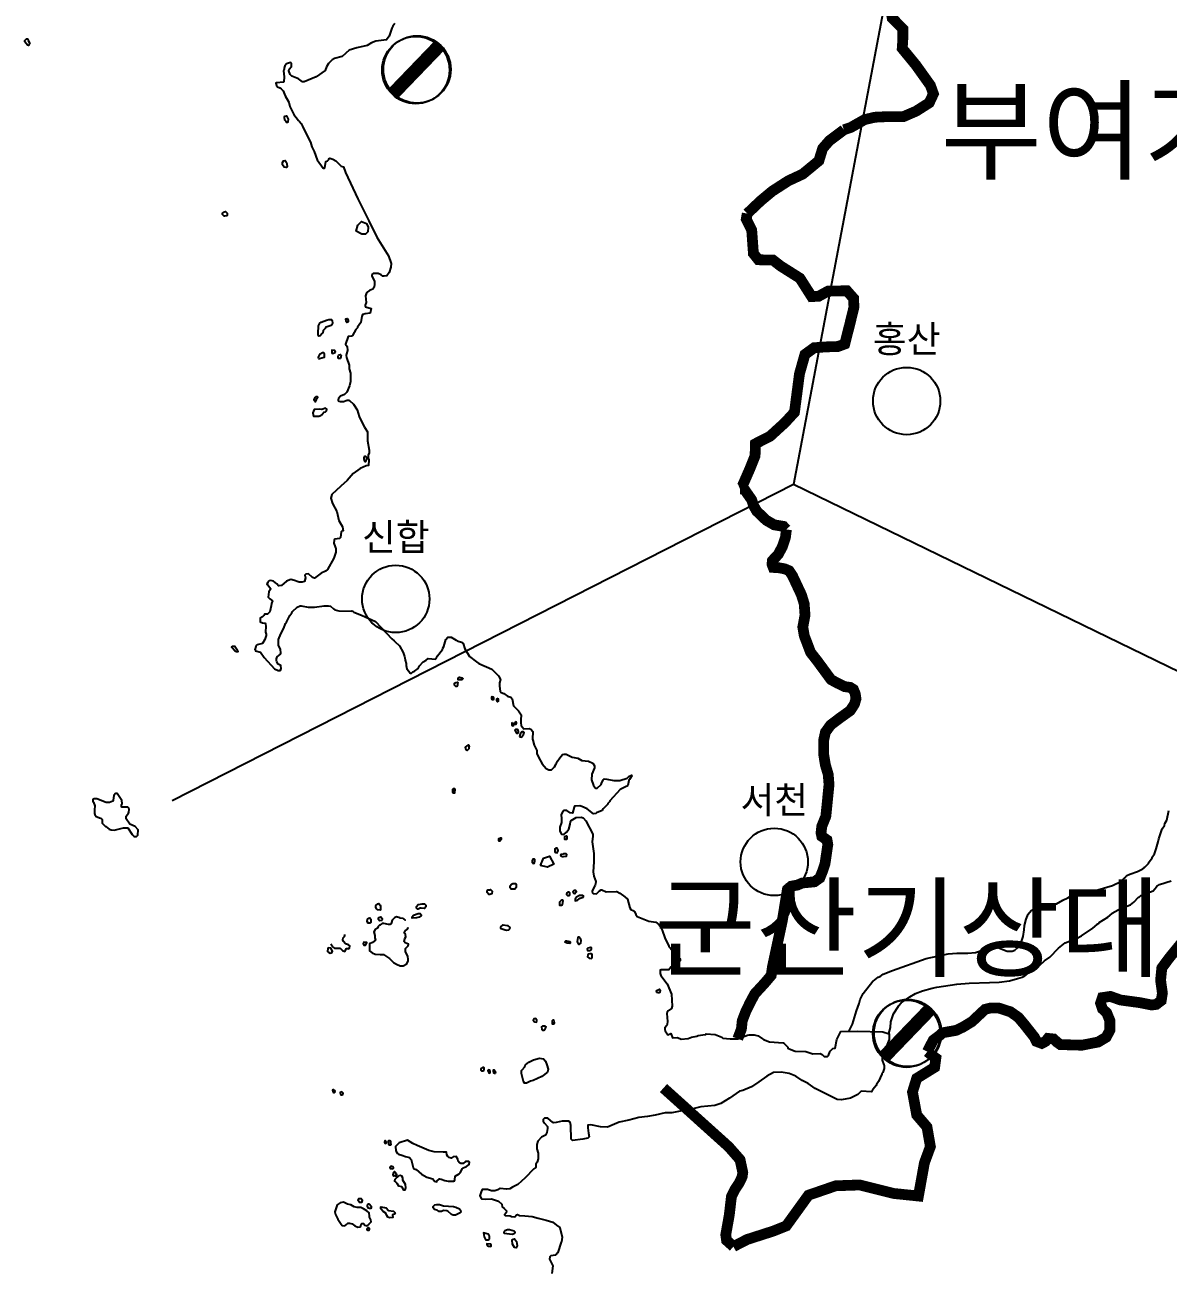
# Model space of a CAD drawing. Header units: millimetres. Extents: x -19392 to 580976, y -49129 to 736091.
# Drawn here: x 145444 to 187898, y 270029 to 316121 of the extents above; entities that cross this region are included whole.
import ezdxf
from ezdxf.enums import TextEntityAlignment as Align

# ---------------------------------------------------------------- set-up
doc = ezdxf.new("R2010")
doc.units = ezdxf.units.MM
for name, color, linetype in [('2121', 7, 'Continuous'), ('2122', 7, 'Continuous'), ('2411', 7, 'Continuous'), ('AWS', 4, 'Continuous'), ('AWS명', 2, 'Continuous'), ('EL', 2, 'Continuous'), ('MAIN-RIVER', 5, 'Continuous'), ('Point', 1, 'Continuous'), ('관측소명', 3, 'Continuous'), ('기상청', 1, 'Continuous'), ('티센', 6, 'Continuous')]:
    doc.layers.add(name, color=color, linetype=linetype)
doc.styles.get("Standard").update_dxf_attribs({"font": ''})
doc.styles.get('Standard').set_extended_font_data('Gulim')

# ---------------------------------------------------------------- blocks, each defined once
blk = doc.blocks.new('관측소(기상청)')
at = {"layer": '기상청', "const_width": 500}
blk.add_lwpolyline([(821, 874), (-914, -926)], dxfattribs=at)
at = {"layer": '기상청'}
blk.add_circle((-46, -26), 1250, dxfattribs=at)

msp = doc.modelspace()

# ---------------------------------------------------------------- linework, layer by layer
at = {"layer": '2121', "color": 7}
msp.add_lwpolyline([(159179, 316173), (159107, 316071), (159067, 315993), (158975, 315706), (158876, 315559), (158483, 315509), (158314, 315453), (158151, 315353), (157770, 315272), (157489, 315181), (157227, 314947), (156939, 314865), (156852, 314821), (156721, 314690), (156644, 314557), (156596, 314428), (156265, 314184), (155815, 314009), (155759, 314009), (155603, 314121), (155359, 314209), (155297, 314277), (155253, 314415), (155265, 314471), (155346, 314577), (155352, 314677), (155315, 314727), (155160, 314677), (155160, 314677), (155103, 314602), (155084, 314558), (155066, 314427), (155053, 314415), (155078, 314184), (155066, 314009), (155053, 313997), (154790, 313968), (154766, 313952), (154784, 313871), (154822, 313821), (154907, 313784), (154966, 313740), (155034, 313668), (155109, 313484), (155241, 313246), (155284, 313084), (155434, 312791), (155609, 312567), (155646, 312535), (155709, 312456), (155759, 312363), (155819, 312223), (156053, 311760), (156104, 311591), (156191, 311423), (156303, 311111), (156518, 310803), (156535, 310795), (156572, 310798), (156585, 310811), (156585, 310811), (156615, 311048), (156683, 311070), (156735, 311117), (156747, 311155), (156765, 311164), (156878, 311136), (156991, 311067), (157190, 310867), (157274, 310848), (157351, 310640), (157813, 309666), (158223, 308847), (158515, 308234), (158944, 307544), (159041, 307257), (159035, 307119), (158972, 306919), (158885, 306807), (158789, 306791), (158735, 306788), (158735, 306788), (158678, 306838), (158560, 306887), (158378, 306890), (158341, 306863), (158335, 306800), (158422, 306594), (158429, 306494), (158416, 306376), (158366, 306301), (158241, 306251), (158156, 306192), (158135, 306169), (158091, 306057), (158116, 305807), (158084, 305714), (158079, 305670), (158098, 305654), (158304, 305582), (158272, 305413), (158085, 305394), (157998, 305363), (157960, 305307), (157917, 305063), (157792, 304889), (157792, 304864), (157732, 304804), (157609, 304582), (157574, 304561), (157455, 304551), (157355, 304258), (157355, 304258), (157417, 304176), (157430, 304032), (157385, 303902), (157380, 303839), (157380, 303839), (157392, 303770), (157492, 303482), (157492, 303351), (157542, 303189), (157542, 302883), (157500, 302712), (157405, 302477), (157311, 302396), (157167, 302336), (157086, 302252), (157074, 302190), (157106, 302149), (157149, 302139), (157282, 302140), (157408, 302182), (157474, 302186), (157505, 302177), (157645, 302030), (157781, 301828), (157856, 301580), (157905, 301465), (158055, 301184), (158162, 301009), (158168, 300672), (158230, 300322), (158230, 300228), (158193, 300141), (158193, 300035), (158218, 299972), (158205, 299759), (158120, 299750), (157896, 299643), (157630, 299467), (157409, 299205), (157175, 298990), (156844, 298684), (156805, 298542), (156869, 298352), (157034, 298055), (157102, 297715), (157234, 297476), (157268, 297335), (157232, 297329), (157188, 297297), (157162, 297079), (157126, 297042), (156950, 297017), (156925, 296991), (156913, 296870), (156968, 296734), (156989, 296704), (156989, 296542), (156913, 296317), (156681, 295898), (156613, 295830), (156445, 295760), (156201, 295580), (156126, 295599), (155976, 295742), (155877, 295726), (155845, 295692), (155864, 295592), (155826, 295454), (155740, 295424), (155633, 295428), (155589, 295442), (155455, 295485), (155320, 295524), (155161, 295464), (154976, 295298), (154889, 295285), (154865, 295295), (154807, 295366), (154677, 295466), (154583, 295485), (154518, 295471), (154502, 295463), (154465, 295410), (154434, 295348), (154458, 295335), (154574, 295179), (154510, 295068), (154478, 294870), (154542, 294809), (154635, 294729), (154606, 294636), (154606, 294636), (154596, 294542), (154539, 294324), (154452, 294242), (154346, 294241), (154314, 294194), (154266, 294140), (154187, 294085), (154187, 293959), (154274, 293912), (154365, 293905), (154365, 293905), (154381, 293872), (154387, 293798), (154378, 293573), (154402, 293493), (154402, 293449), (154359, 293293), (154272, 293143), (154066, 293095), (154053, 293083), (154016, 293043), (153985, 292914), (153991, 292896), (154009, 292880), (154191, 292830), (154325, 292630), (154715, 292211), (154853, 292143), (154928, 292143), (154962, 292211), (154952, 292331), (154853, 292386), (154796, 292464), (154784, 292518), (154784, 292574), (154812, 292649), (154934, 292750), (154946, 292793), (154934, 292936), (154865, 293080), (154864, 293299), (154951, 293514), (154951, 293514), (155064, 293718), (155121, 293892), (155163, 293942), (155283, 294192), (155362, 294292), (155377, 294336), (155559, 294502), (155670, 294549), (155708, 294549), (155971, 294492), (156195, 294492), (156558, 294549), (156720, 294549), (156795, 294531), (156901, 294436), (156951, 294405), (157107, 294361), (157569, 294350), (157590, 294356), (157620, 294346), (157663, 294312), (157945, 294196), (158469, 293962), (158873, 293529), (159071, 293327), (159159, 293244), (159184, 293219), (159357, 293062), (159494, 292812), (159541, 292669), (159550, 292617), (159565, 292527), (159602, 292401), (159603, 292332), (159628, 292203), (159706, 292124), (159754, 292051), (159807, 292051), (159854, 292096), (159911, 292124), (160044, 292225), (160044, 292225), (160098, 292319), (160231, 292465), (160347, 292532), (160347, 292532), (160415, 292597), (160688, 292563), (160719, 292594), (160769, 292694), (160956, 292931), (160969, 292975), (161007, 293041), (161075, 293301), (161156, 293382), (161280, 293385), (161462, 293272), (161494, 293244), (161693, 293185), (161718, 293147), (161787, 292957), (161787, 292957), (161956, 292670), (162212, 292463), (162299, 292407), (162787, 292202), (163031, 291946), (163106, 291814), (163075, 291683), (163075, 291564), (163100, 291383), (163137, 291327), (163231, 291289), (163362, 291189), (163487, 291152), (163537, 291090), (163587, 290840), (163774, 290646), (163868, 290503), (163856, 290315), (163862, 290203), (163880, 290103), (163905, 290049), (163969, 289984), (164174, 289996), (164237, 289972), (164306, 289878), (164299, 289597), (164306, 289559), (164362, 289372), (164461, 289172), (164458, 289059), (164520, 288924), (164656, 288676), (164806, 288513), (164806, 288513), (164906, 288453), (164906, 288453), (165000, 288454), (165110, 288573), (165153, 288636), (165161, 288669), (165191, 288711), (165224, 288785), (165305, 288903), (165412, 289022), (165468, 289035), (165549, 289035), (165768, 288928), (165980, 288897), (166124, 288810), (166373, 288785), (166530, 288711), (166592, 288604), (166592, 288536), (166493, 288292), (166486, 288091), (166555, 287873), (166630, 287773), (166691, 287773), (166848, 287911), (166856, 287948), (166923, 288091), (166961, 288126), (167056, 288116), (167317, 288060), (167542, 288067), (167811, 288149), (167887, 288218), (167887, 288218), (167947, 288253), (167974, 288258), (167977, 288234), (167897, 288105), (167877, 288056), (167830, 287873), (167795, 287846), (167548, 287723), (167167, 287311), (167167, 287286), (167088, 287207), (167086, 287180), (166915, 287008), (166899, 286967), (166880, 286949), (166674, 286858), (166649, 286836), (166562, 286823), (166324, 287011), (166122, 287099), (166049, 287123), (165856, 287108), (165837, 287074), (165775, 286855), (165693, 286861), (165568, 286945), (165456, 286952), (165404, 286884), (165356, 286799), (165372, 286636), (165367, 286504), (165304, 286328), (165304, 286182), (165367, 286070), (165460, 286056), (165557, 286143), (165649, 286260), (165698, 286440), (165706, 286533), (165706, 286533), (165725, 286580), (165912, 286686), (166100, 286699), (166175, 286673), (166269, 286561), (166531, 286068), (166531, 286068), (166535, 285993), (166515, 285786), (166575, 285355), (166575, 285043), (166543, 284674), (166569, 284512), (166644, 284318), (166636, 284230), (166618, 284174), (166513, 283968), (166507, 283943), (166525, 283890), (166543, 283868), (166675, 283856), (166781, 283962), (166850, 284000), (166875, 284000), (167031, 283925), (167402, 283943), (167432, 283939), (167532, 283881), (167721, 283746), (167818, 283650), (167906, 283331), (167950, 283275), (168056, 283228), (168087, 283194), (168131, 283081), (168187, 283009), (168612, 282838), (168874, 282801), (168874, 282801), (168981, 282714), (169031, 282654), (169110, 282510), (169206, 282226), (169356, 281905), (169393, 281858), (169405, 281845), (169436, 281798), (169762, 281448), (169781, 281414), (169774, 281368), (169756, 281339), (169612, 281271), (169460, 281152), (169444, 281142), (169362, 281033), (169069, 281036), (169037, 281014), (169031, 280895), (169062, 280817), (169299, 280513), (169450, 280127), (169481, 279677), (169456, 279596), (169337, 279505), (169294, 279458), (169288, 279408), (169305, 279109), (169301, 279020), (169288, 278959), (169206, 278883), (169206, 278883), (169206, 278818), (169218, 278771), (169319, 278622), (169432, 278668), (169482, 278543), (169507, 278509), (169682, 278522), (169819, 278459), (170075, 278484), (170200, 278534), (170400, 278565), (170443, 278590), (170701, 278626), (170728, 278632), (170737, 278650), (171081, 278634), (171321, 278527), (171368, 278497), (171637, 278472), (171917, 278472), (172274, 278604), (172337, 278616), (172524, 278622), (172680, 278578), (172830, 278466), (172871, 278450), (173099, 278360), (173604, 278316), (173642, 278292), (173780, 278155), (173780, 278123), (173780, 278123), (173888, 278070), (174050, 278013), (174444, 278000), (174699, 277912), (174975, 277921), (175046, 277885), (175130, 277817), (175254, 277813), (175288, 277846), (175335, 277984), (175351, 278016), (175452, 278109), (175529, 278123), (175600, 278446), (175747, 278746), (176344, 278752), (177301, 278727), (177537, 278659), (177535, 278444), (177410, 278130), (177352, 277979), (177280, 277849), (177279, 277674), (177336, 277505), (177348, 277492), (177348, 277374), (177297, 277218), (177272, 277181), (177272, 277162), (177136, 276880), (177072, 276775), (177059, 276737), (176946, 276600), (176934, 276600), (176883, 276502), (176504, 276527), (176370, 276409), (176107, 276269), (175768, 276199), (175607, 276215), (175209, 276419), (174790, 276629), (174527, 276806), (174307, 276919), (174071, 277086), (173823, 277182), (173528, 277231), (173238, 277214), (172996, 277080), (172695, 276871), (172421, 276693), (172104, 276554), (171981, 276527), (171605, 276264), (171293, 276070), (171062, 275995), (170541, 275947), (170246, 275871), (169837, 275802), (169472, 275716), (169225, 275716), (168854, 275640), (168570, 275592), (168242, 275549), (167877, 275447), (167517, 275372), (167076, 275189), (166824, 275200), (166464, 275275), (166346, 275270), (166351, 275168), (166378, 274969), (166394, 274835), (166346, 274776), (166158, 274743), (165781, 274695), (165728, 274743), (165717, 275254), (165690, 275377), (165631, 275415), (165395, 275409), (165174, 275366), (165070, 275349), (165070, 275349), (165045, 275358), (164864, 275524), (164745, 275528), (164689, 275475), (164695, 275409), (164738, 275337), (164857, 275211), (164851, 275140), (164825, 274990), (164782, 274894), (164630, 274813), (164630, 274813), (164494, 274675), (164456, 274551), (164455, 274382), (164504, 274219), (164504, 274019), (164473, 273888), (164422, 273813), (164422, 273696), (164347, 273637), (164019, 273309), (163751, 273067), (163547, 272960), (163450, 272906), (163333, 272885), (163333, 272885), (163093, 272910), (163008, 272861), (162901, 272830), (162770, 272830), (162627, 272880), (162420, 272875), (162386, 272788), (162343, 272643), (162402, 272525), (162558, 272514), (162768, 272525), (163031, 272444), (163155, 272326), (163169, 272235), (163246, 272174), (163331, 272079), (163313, 272008), (163261, 271929), (163280, 271913), (163462, 271893), (163513, 271875), (163634, 271859), (163643, 271859), (163699, 271940), (163736, 271943), (163818, 271915), (164011, 271902), (164011, 271902), (164277, 271869), (164503, 271805), (164804, 271735), (165051, 271665), (165191, 271552), (165304, 271468), (165304, 271468), (165391, 271105), (165377, 270936), (165365, 270924), (165233, 270536), (165188, 270493), (165182, 270474), (165144, 270452), (165144, 270440), (164970, 270409), (164939, 270381), (164932, 270288), (164976, 270188), (165051, 270037), (165013, 269758)], dxfattribs=at)
at = {"layer": '2122', "color": 7}
for points in [[(145607, 315479), (145626, 315455), (145581, 315355), (145538, 315368), (145444, 315487), (145444, 315543), (145500, 315596), (145551, 315596), (145569, 315540), (145607, 315479), (145607, 315479)], [(155218, 312620), (155216, 312515), (155203, 312490), (155160, 312493), (155160, 312506), (155103, 312585), (155091, 312697), (155096, 312724), (155166, 312744), (155218, 312620), (155218, 312620)], [(155175, 310954), (155179, 310854), (155148, 310823), (155073, 310841), (155016, 310917), (155016, 311010), (155045, 311069), (155116, 311079), (155162, 311006), (155175, 310954), (155175, 310954)], [(152869, 309017), (152850, 309020), (152780, 309073), (152780, 309122), (152858, 309173), (152899, 309185), (152955, 309129), (152962, 309041), (152949, 309029), (152869, 309017), (152869, 309017)], [(156605, 304858), (156523, 304776), (156505, 304682), (156474, 304660), (156474, 304647), (156411, 304569), (156367, 304566), (156342, 304613), (156336, 304654), (156343, 304944), (156392, 305044), (156444, 305086), (156642, 305157), (156730, 305182), (156836, 305176), (156861, 305144), (156867, 305044), (156831, 304972), (156818, 304957), (156636, 304897), (156611, 304877), (156605, 304858), (156605, 304858)], [(157455, 305138), (157455, 305088), (157442, 305075), (157404, 305072), (157380, 305106), (157367, 305207), (157410, 305213), (157455, 305157), (157455, 305138), (157455, 305138)], [(156563, 303833), (156555, 303764), (156386, 303713), (156355, 303713), (156343, 303776), (156405, 303910), (156499, 303954), (156536, 303950), (156561, 303907), (156563, 303833), (156563, 303833)], [(156909, 303926), (156968, 303951), (156974, 303970), (156955, 304029), (156848, 304039), (156849, 303951), (156867, 303923), (156909, 303926), (156909, 303926)], [(157176, 303796), (157161, 303726), (157092, 303726), (157074, 303748), (157073, 303800), (157092, 303852), (157117, 303867), (157161, 303876), (157167, 303870), (157186, 303845), (157176, 303796), (157176, 303796)], [(156318, 301594), (156362, 301596), (156430, 301615), (156472, 301639), (156544, 301733), (156604, 301757), (156650, 301790), (156660, 301845), (156606, 301893), (156474, 301835), (156391, 301854), (156192, 301835), (156133, 301713), (156167, 301596), (156324, 301594)], [(158143, 300003), (158143, 300059), (158105, 300097), (158068, 300097), (158043, 300078), (158031, 300047), (158038, 300000), (158049, 299934), (158068, 299906), (158105, 299903), (158143, 300003), (158143, 300003)], [(161613, 291801), (161537, 291801), (161537, 291858), (161582, 291898), (161681, 291877), (161712, 291851), (161712, 291839), (161675, 291823), (161669, 291804), (161613, 291801), (161613, 291801)], [(161515, 291630), (161513, 291608), (161481, 291552), (161444, 291552), (161400, 291601), (161400, 291670), (161450, 291705), (161507, 291714), (161519, 291695), (161515, 291630), (161515, 291630)], [(162796, 291174), (162772, 291158), (162772, 291110), (162798, 291074), (162832, 291070), (162860, 291082), (162862, 291134), (162850, 291160), (162796, 291174), (162796, 291174)], [(162971, 291104), (162963, 291072), (162959, 291044), (162969, 291013), (162999, 290987), (163032, 291009), (163034, 291050), (163036, 291086), (162971, 291104), (162971, 291104)], [(163555, 290203), (163527, 290193), (163523, 290139), (163529, 290111), (163572, 290089), (163596, 290131), (163555, 290203), (163555, 290203)], [(163684, 290250), (163654, 290230), (163644, 290185), (163654, 290151), (163688, 290159), (163699, 290187), (163684, 290250), (163684, 290250)], [(163775, 289886), (163768, 289915), (163737, 289953), (163662, 289956), (163644, 289934), (163706, 289821), (163743, 289820), (163768, 289834), (163781, 289862), (163775, 289886), (163775, 289886)], [(163965, 289770), (163981, 289846), (163962, 289875), (163900, 289865), (163839, 289778), (163818, 289700), (163825, 289681), (163887, 289677), (163965, 289770), (163965, 289770)], [(161935, 289275), (161925, 289240), (161863, 289177), (161826, 289184), (161807, 289296), (161901, 289380), (161913, 289384), (161932, 289358), (161932, 289340), (161944, 289340), (161935, 289275), (161935, 289275)], [(161345, 287753), (161320, 287728), (161320, 287640), (161345, 287602), (161408, 287602), (161420, 287728), (161408, 287753), (161345, 287753), (161345, 287753)], [(161358, 287628), (161345, 287715), (161395, 287715), (161395, 287628), (161358, 287628), (161358, 287628)], [(148808, 286227), (149113, 286307), (149263, 286307), (149431, 286062), (149491, 285998), (149520, 285982), (149594, 285982), (149638, 286038), (149650, 286226), (149544, 286356), (149344, 286438), (149207, 286644), (149207, 286743), (149288, 286844), (149300, 286881), (149313, 286981), (149302, 287030), (149269, 287068), (149051, 287068), (149032, 287094), (149032, 287169), (149057, 287206), (149044, 287318), (148869, 287581), (148807, 287575), (148744, 287506), (148721, 287335), (148707, 287299), (148594, 287243), (148463, 287250), (148113, 287387), (148113, 287387), (148013, 287377), (147970, 287356), (147963, 287293), (147989, 287262), (148044, 287125), (148028, 286974), (148030, 286836), (148038, 286800), (148089, 286730), (148257, 286668), (148289, 286640), (148313, 286609), (148320, 286537), (148313, 286481), (148431, 286367), (148437, 286348), (148449, 286348), (148576, 286256), (148650, 286225), (148763, 286219), (148808, 286227), (148808, 286227)], [(163117, 285862), (163079, 285804), (163060, 285807), (163047, 285830), (163044, 285911), (163101, 285932), (163126, 285929), (163132, 285895), (163117, 285862), (163117, 285862)], [(165569, 285939), (165569, 285886), (165557, 285874), (165500, 285876), (165494, 285986), (165506, 286001), (165556, 286011), (165569, 285999), (165569, 285939), (165569, 285939)], [(165253, 285469), (165206, 285546), (165163, 285548), (165119, 285524), (165119, 285430), (165150, 285386), (165213, 285380), (165253, 285469), (165253, 285469)], [(165451, 285227), (165413, 285224), (165369, 285239), (165343, 285305), (165362, 285327), (165448, 285337), (165460, 285347), (165531, 285349), (165556, 285324), (165544, 285236), (165451, 285227), (165451, 285227)], [(164380, 285069), (164382, 285130), (164369, 285142), (164313, 285139), (164282, 285092), (164282, 285017), (164304, 284993), (164338, 284986), (164374, 285015), (164380, 285069), (164380, 285069)], [(162705, 283826), (162670, 283824), (162615, 283898), (162608, 283955), (162620, 284002), (162727, 284002), (162730, 284014), (162795, 283955), (162783, 283849), (162705, 283826), (162705, 283826)], [(163687, 284133), (163688, 284093), (163633, 284030), (163501, 284024), (163470, 284074), (163470, 284155), (163520, 284214), (163564, 284236), (163657, 284243), (163682, 284211), (163687, 284133), (163687, 284133)], [(165911, 283921), (165906, 283899), (165863, 283856), (165825, 283862), (165812, 283880), (165807, 283935), (165825, 283972), (165857, 283990), (165888, 283993), (165918, 283957), (165911, 283921), (165911, 283921)], [(158651, 283364), (158648, 283273), (158635, 283248), (158541, 283254), (158502, 283301), (158481, 283360), (158472, 283419), (158547, 283482), (158585, 283492), (158641, 283432), (158653, 283407), (158651, 283364), (158651, 283364)], [(160158, 283322), (160121, 283323), (160053, 283280), (160022, 283283), (159984, 283323), (159984, 283386), (160047, 283464), (160196, 283485), (160290, 283480), (160334, 283436), (160334, 283374), (160290, 283304), (160158, 283322), (160158, 283322)], [(165423, 283525), (165432, 283593), (165419, 283615), (165388, 283621), (165360, 283609), (165301, 283549), (165294, 283431), (165382, 283437), (165411, 283466), (165423, 283525), (165423, 283525)], [(165625, 283787), (165650, 283793), (165675, 283831), (165681, 283893), (165656, 283921), (165607, 283918), (165565, 283889), (165556, 283831), (165594, 283787), (165625, 283787), (165625, 283787)], [(166153, 283802), (166131, 283792), (166044, 283787), (165925, 283727), (165881, 283656), (165882, 283593), (165969, 283618), (166062, 283699), (166175, 283731), (166187, 283743), (166187, 283781), (166153, 283802), (166153, 283802)], [(159991, 282968), (159828, 282954), (159822, 283005), (159878, 283067), (160053, 283123), (160097, 283127), (160122, 283123), (160165, 283079), (160165, 283042), (160090, 282983), (159991, 282968), (159991, 282968)], [(158297, 282860), (158297, 282811), (158278, 282780), (158259, 282767), (158197, 282769), (158160, 282830), (158167, 282917), (158216, 282954), (158254, 282960), (158297, 282911), (158297, 282860), (158297, 282860)], [(159366, 282966), (159240, 282997), (159167, 282958), (159088, 282879), (159063, 282789), (159029, 282730), (159004, 282718), (158947, 282711), (158779, 282748), (158710, 282748), (158635, 282698), (158635, 282686), (158610, 282686), (158610, 282686), (158563, 282642), (158534, 282583), (158451, 282525), (158403, 282437), (158437, 282311), (158437, 282223), (158461, 282135), (158349, 282048), (158242, 281999), (158247, 281872), (158247, 281741), (158339, 281668), (158447, 281609), (158641, 281600), (158763, 281604), (158841, 281556), (158982, 281449), (159138, 281307), (159250, 281239), (159382, 281176), (159494, 281176), (159625, 281254), (159679, 281371), (159673, 281435)], [(158707, 282917), (158697, 282860), (158616, 282848), (158573, 282905), (158573, 282960), (158591, 282979), (158660, 282995), (158710, 282941), (158707, 282917), (158707, 282917)], [(159360, 282967), (159484, 282954), (159491, 282935), (159510, 282928), (159566, 282873), (159566, 282873)], [(159673, 281430), (159666, 281530), (159585, 281712), (159585, 281823), (159672, 281924), (159685, 281979), (159566, 282036), (159535, 282086), (159553, 282193), (159597, 282252), (159580, 282348), (159555, 282379), (159535, 282430), (159566, 282486), (159653, 282542), (159679, 282608), (159679, 282608)], [(163278, 282505), (163133, 282559), (163121, 282575), (163121, 282624), (163201, 282705), (163364, 282674), (163451, 282605), (163439, 282543), (163408, 282500), (163332, 282494), (163278, 282505), (163278, 282505)], [(156811, 281998), (156880, 281885), (156899, 281876), (156905, 281859), (156948, 281835), (157148, 281832), (157182, 281811), (157236, 281748), (157329, 281717), (157386, 281823), (157436, 281823), (157474, 281811), (157504, 281842), (157509, 281924), (157460, 281966), (157354, 281998), (157273, 282085), (157248, 282148), (157260, 282217), (157311, 282266), (157330, 282310), (157330, 282342), (157330, 282342)], [(165587, 282018), (165520, 282047), (165513, 282081), (165532, 282104), (165557, 282109), (165676, 282088), (165695, 282075), (165688, 282019), (165676, 282007), (165587, 282018), (165587, 282018)], [(166100, 282116), (166095, 282156), (166026, 282250), (166001, 282247), (165975, 282229), (165957, 282085), (165963, 282050), (165988, 282003), (166007, 281988), (166038, 281984), (166095, 282026), (166100, 282116), (166100, 282116)], [(156781, 281655), (156837, 281661), (156873, 281723), (156811, 281835), (156711, 281848), (156692, 281829), (156686, 281717), (156732, 281673), (156781, 281655), (156781, 281655)], [(158079, 281943), (158092, 281942), (158148, 282033), (158148, 282051), (158035, 282055), (158011, 281998), (158016, 281967), (158035, 281945), (158079, 281943), (158079, 281943)], [(166467, 281803), (166461, 281780), (166413, 281732), (166345, 281738), (166332, 281825), (166357, 281854), (166456, 281872), (166469, 281857), (166467, 281803), (166467, 281803)], [(166510, 281543), (166507, 281592), (166488, 281629), (166419, 281628), (166363, 281613), (166346, 281585), (166338, 281519), (166401, 281463), (166482, 281457), (166482, 281470), (166513, 281500), (166510, 281543), (166510, 281543)], [(168960, 280177), (168906, 280193), (168894, 280258), (168930, 280283), (169012, 280308), (169031, 280283), (169025, 280196), (168994, 280177), (168960, 280177), (168960, 280177)], [(164450, 279151), (164452, 279164), (164402, 279220), (164340, 279216), (164321, 279164), (164371, 279098), (164440, 279083), (164450, 279151), (164450, 279151)], [(164776, 278862), (164796, 278911), (164759, 278939), (164671, 278942), (164633, 278914), (164646, 278814), (164665, 278792), (164733, 278789), (164776, 278862), (164776, 278862)], [(165103, 279099), (165083, 279161), (165052, 279161), (165021, 279139), (165026, 279033), (165089, 279033), (165108, 279064), (165103, 279099), (165103, 279099)], [(162505, 277346), (162500, 277392), (162488, 277411), (162463, 277408), (162382, 277355), (162381, 277305), (162400, 277283), (162451, 277279), (162482, 277299), (162505, 277346), (162505, 277346)], [(162726, 277265), (162697, 277307), (162662, 277316), (162639, 277295), (162654, 277251), (162679, 277203), (162712, 277195), (162726, 277221), (162726, 277265), (162726, 277265)], [(162918, 277247), (162912, 277185), (162881, 277188), (162862, 277201), (162841, 277265), (162847, 277317), (162866, 277317), (162918, 277247), (162918, 277247)], [(156962, 276519), (156946, 276554), (156918, 276579), (156889, 276579), (156872, 276558), (156875, 276531), (156890, 276493), (156921, 276471), (156944, 276476), (156964, 276498), (156962, 276519), (156962, 276519)], [(157213, 276396), (157255, 276399), (157261, 276456), (157211, 276506), (157156, 276481), (157161, 276415), (157174, 276393), (157213, 276396), (157213, 276396)], [(158869, 274640), (158841, 274678), (158807, 274678), (158803, 274639), (158827, 274591), (158854, 274581), (158874, 274608), (158869, 274640), (158869, 274640)], [(159038, 274615), (159031, 274651), (159006, 274679), (158950, 274679), (158937, 274664), (158950, 274568), (158969, 274539), (159031, 274539), (159044, 274552), (159038, 274615), (159038, 274615)], [(159059, 273653), (159104, 273648), (159129, 273664), (159129, 273683), (159110, 273720), (159029, 273742), (158999, 273704), (159004, 273667), (159011, 273658), (159059, 273653), (159059, 273653)], [(159233, 273460), (159214, 273495), (159193, 273524), (159181, 273535), (159161, 273528), (159136, 273510), (159126, 273468), (159111, 273421), (159122, 273395), (159146, 273380), (159156, 273379), (159156, 273379)], [(159233, 273460), (159262, 273377), (159271, 273331), (159213, 273388), (159169, 273385), (159156, 273379), (159156, 273379)], [(159271, 273331), (159178, 273251), (159171, 273186), (159202, 273155), (159226, 273149), (159257, 273114), (159315, 273007), (159427, 272988), (159478, 272899), (159508, 272869), (159570, 272863), (159590, 272934), (159577, 273063), (159484, 273220), (159477, 273314), (159448, 273365), (159380, 273395), (159380, 273395)], [(159380, 273395), (159332, 273377), (159281, 273329), (159271, 273331), (159271, 273331)], [(157969, 272464), (157951, 272392), (157874, 272397), (157826, 272467), (157833, 272526), (157845, 272542), (157927, 272542), (157964, 272492), (157969, 272464), (157969, 272464)], [(158233, 272180), (158294, 272178), (158313, 272197), (158319, 272238), (158232, 272335), (158189, 272332), (158151, 272285), (158151, 272254), (158182, 272191), (158233, 272180), (158233, 272180)], [(158922, 271844), (158880, 271910), (158850, 272002), (158751, 272053), (158663, 272153), (158657, 272221), (158669, 272234), (158857, 272198), (158950, 272096), (159136, 272070), (159194, 272008), (159168, 271958), (159093, 271940), (159112, 271839), (159093, 271830), (158987, 271827), (158922, 271844), (158922, 271844)], [(161113, 272081), (160987, 272097), (160912, 272056), (160824, 272060), (160756, 272102), (160656, 272129), (160606, 272192), (160606, 272242), (160663, 272304), (160739, 272319), (160838, 272322), (160987, 272272), (161363, 272246), (161444, 272221), (161588, 272152), (161624, 272108), (161631, 272033), (161606, 272008), (161437, 271921), (161343, 271921), (161287, 271946), (161156, 272072), (161113, 272081), (161113, 272081)], [(158184, 271448), (158154, 271428), (158145, 271403), (158147, 271373), (158175, 271357), (158196, 271360), (158236, 271370), (158239, 271394), (158240, 271427), (158218, 271450), (158184, 271448), (158184, 271448)], [(162704, 271145), (162654, 271212), (162479, 271262), (162497, 271112), (162547, 271024), (162578, 271012), (162663, 271011), (162703, 271062), (162704, 271145), (162704, 271145)], [(163435, 271228), (163547, 271222), (163622, 271253), (163647, 271294), (163616, 271328), (163438, 271373), (163372, 271378), (163267, 271335), (163248, 271316), (163235, 271266), (163248, 271250), (163435, 271228), (163435, 271228)], [(163711, 270874), (163721, 270785), (163689, 270709), (163621, 270716), (163554, 270844), (163540, 270991), (163553, 271019), (163578, 271034), (163626, 271040), (163703, 270940), (163711, 270874), (163711, 270874)], [(162683, 270771), (162746, 270765), (162765, 270774), (162765, 270824), (162746, 270849), (162603, 270852), (162603, 270834), (162650, 270777), (162683, 270771), (162683, 270771)]]:
    msp.add_lwpolyline(points, dxfattribs=at)
for points in [[(157955, 308346), (157750, 308463), (157813, 308682), (157940, 308823), (158135, 308745), (158198, 308604), (158184, 308438), (158096, 308346)], [(156275, 302207), (156280, 302237), (156322, 302301), (156312, 302312), (156250, 302314), (156214, 302281), (156171, 302210), (156171, 302210), (156240, 302127)], [(153148, 293054), (153241, 293055), (153346, 292905), (153353, 292842), (153303, 292839), (153266, 292851), (153252, 292879), (153233, 292885), (153203, 292917), (153184, 292955), (153184, 292955), (153119, 293016)], [(164588, 284911), (164705, 285179), (164929, 285252), (164929, 285252), (165085, 284950), (164856, 284838)], [(164323, 276926), (164222, 276895), (164073, 276820), (163992, 276829), (163964, 276885), (163887, 277183), (163887, 277289), (163905, 277320), (164006, 277426), (164019, 277491), (164031, 277507), (164031, 277507), (164159, 277607), (164331, 277693), (164557, 277746), (164702, 277730), (164772, 277644), (164825, 277505), (164879, 277343), (164852, 277231), (164637, 277069)], [(159979, 273616), (160174, 273448), (160372, 273335), (160590, 273267), (160659, 273185), (160740, 273166), (160743, 273181), (160846, 273272), (160908, 273265), (161037, 273215), (161165, 273184), (161365, 273187), (161402, 273196), (161415, 273233), (161428, 273371), (161566, 273451), (161603, 273489), (161691, 273651), (161716, 273676), (161847, 273726), (161942, 273800), (161954, 273894), (161929, 273920), (161804, 273919), (161716, 273839), (161635, 273839), (161579, 273864), (161536, 273924), (161517, 274002), (161455, 274095), (161349, 274089), (161274, 274043), (161192, 274059), (161149, 274103), (161149, 274103), (161118, 274159), (161118, 274159), (161102, 274256), (160982, 274263), (160648, 274277), (160450, 274327), (160011, 274504), (159855, 274589), (159656, 274703), (159345, 274603), (159210, 274476), (159224, 274306), (159280, 274216), (159318, 274188), (159446, 274154), (159580, 274100), (159730, 274069), (159792, 273987), (159866, 273694), (159904, 273637), (159979, 273616)], [(157811, 271480), (157893, 271492), (157924, 271523), (157936, 271592), (157961, 271614), (158018, 271611), (158068, 271548), (158155, 271532), (158214, 271577), (158214, 271589), (158299, 271679), (158293, 271754), (158237, 271848), (158244, 271885), (158225, 272004), (158144, 272082), (158144, 272082), (158020, 272159), (157920, 272201), (157786, 272201), (157672, 272237), (157552, 272300), (157424, 272336), (157276, 272400), (157155, 272385), (157042, 272300), (156957, 272052), (156978, 271953), (157063, 271769), (157191, 271592), (157226, 271542), (157325, 271521), (157389, 271571), (157439, 271627), (157502, 271627), (157602, 271606), (157701, 271528)]]:
    msp.add_lwpolyline(points, close=True, dxfattribs=at)
at = {"layer": '2411', "const_width": 400}
for points in [[(175858, 312223), (176114, 312311), (176626, 312601), (177005, 312690), (177473, 312712), (178067, 312712), (178535, 312913), (179025, 313225), (179181, 313559), (179070, 313871), (178535, 314621), (178023, 315245), (178045, 315579), (178045, 315972), (177889, 316128), (177651, 316373), (177607, 316641), (177696, 316953), (177835, 317247)], [(172000, 298883), (172045, 298902), (172372, 299649), (172559, 300115), (172574, 300567), (173119, 300847), (173664, 301345), (174022, 301734), (174208, 303165), (174411, 303881), (174753, 304130), (175158, 304161), (175640, 304177), (175889, 304270), (176076, 305002), (176231, 305640), (176216, 305966), (175967, 306247), (175266, 306231), (174924, 306044), (174660, 306029), (174224, 306713), (173508, 307165), (173228, 307383), (172683, 307398), (172497, 307632), (172434, 308503), (172232, 308908), (172269, 309113)], [(172000, 298883), (172157, 298879), (172432, 298485), (172432, 298485), (172500, 298276), (172620, 298064), (172976, 297724), (172976, 297724), (173269, 297555), (173611, 297499), (173723, 297383)], [(173723, 297383), (173686, 297081), (173567, 296732), (173418, 296457), (173203, 296227), (173188, 296093), (173233, 295974), (173448, 295959), (173656, 295922), (173827, 295848), (173946, 295670), (174280, 294957), (174384, 294623), (174413, 294199), (174332, 293761), (174384, 293442), (174621, 292818), (174866, 292506), (175379, 291808), (175609, 291682), (175884, 291548), (176092, 291519), (176211, 291444), (176277, 291288), (176307, 291095), (176248, 290895), (176092, 290657), (175728, 290397), (175364, 290122), (175171, 289855), (175104, 289551), (175104, 289046), (175171, 288637), (175275, 288288), (175305, 287910), (175230, 287152), (175186, 286729), (175037, 286365), (175008, 286120), (175037, 285986), (175230, 285853), (175260, 285682), (175156, 284969), (175067, 284701), (174963, 284442), (174762, 284300), (174310, 284256), (174139, 284182), (173901, 284137), (173760, 284018), (173567, 282838), (173203, 281137), (173158, 280825), (172913, 280535), (172550, 280142), (172371, 279808), (172215, 279488), (172082, 279139), (172052, 278835), (171917, 278472)], [(178954, 277992), (179174, 278419), (179426, 278605), (179515, 278694), (180020, 278783), (180273, 278902), (180614, 279110), (181097, 279563), (181305, 279615), (181602, 279615), (182040, 279474), (182337, 279266), (182567, 278991), (182931, 278530), (183005, 278375), (183206, 278300), (183347, 278375), (183436, 278486), (183644, 278464), (183763, 278352), (183897, 278256), (184699, 278233), (185300, 278352), (185597, 278530), (185731, 278783), (185731, 279154), (185619, 279429), (185456, 279585), (185389, 279793), (185456, 280001), (185753, 280045), (186124, 279912), (186837, 279815), (187290, 279726), (187454, 279748), (187639, 279889), (187684, 280164), (187617, 280647), (187662, 281100), (187936, 281471), (189867, 283833)], [(171757, 270757), (172261, 271018), (173243, 271334), (173718, 271524), (174541, 272664), (175554, 273013), (176441, 273044), (177707, 272728), (178625, 272633), (178847, 273867), (179069, 274469), (178942, 275197), (178562, 275641), (178404, 276495), (178562, 277002), (179227, 277414), (179272, 277752), (179101, 277876), (178954, 277992)], [(171757, 270757), (171500, 270987), (171471, 271197), (171602, 271930), (171682, 272619), (171812, 272880), (171972, 273119), (172081, 273351), (172102, 273511), (172001, 273982), (171580, 274461), (169158, 276643)]]:
    msp.add_lwpolyline(points, dxfattribs=at)
at = {"layer": '2411', "linetype": 'Continuous', "const_width": 400}
msp.add_lwpolyline([(172269, 309113), (172769, 309588), (173194, 309942), (173796, 310331), (174327, 310578), (174928, 311074), (175070, 311534), (175318, 311817), (175858, 312223)], dxfattribs=at)
at = {"layer": 'AWS'}
for centre in [(178188, 302153), (159217, 294804), (173272, 285040)]:
    msp.add_circle(centre, 1250, dxfattribs=at)
at = {"layer": 'MAIN-RIVER'}
for points in [[(176051, 278749), (176066, 278791), (176172, 279011), (176323, 279507), (176323, 279507), (176424, 279782), (176465, 279935), (176576, 280150), (176576, 280150), (176928, 280607), (176941, 280607), (177130, 280755), (177205, 280790), (177321, 280867), (177665, 281011), (178907, 281448), (179732, 281629), (180048, 281651), (180464, 281655), (180738, 281673), (181188, 281823), (181407, 281867), (181576, 281855), (181925, 281723), (182106, 281723), (182200, 281761), (182313, 281855), (182313, 281880), (182356, 281924), (182458, 282083), (182509, 282264), (182556, 282511), (182568, 282679), (182625, 282918), (182701, 283100), (182812, 283230), (183087, 283367), (183749, 283483), (183992, 283619), (183992, 283619), (184177, 283701), (184231, 283739), (184984, 283920), (185281, 284002), (185830, 284162), (186167, 284324), (186179, 284349), (186269, 284439), (186271, 284453), (186297, 284455), (186327, 284481), (186327, 284493), (186359, 284532), (186469, 284587), (186760, 284686), (186954, 284780), (187006, 284825), (187013, 284844), (187032, 284850), (187172, 284986), (187172, 285011), (187303, 285192), (187303, 285211), (187391, 285342), (187447, 285524), (187528, 285780), (187554, 285900), (187678, 286266), (187757, 286392), (187778, 286463), (187847, 286591), (187847, 286591), (187927, 286942)], [(177524, 278662), (177590, 278886), (177603, 279105), (177703, 279398), (177703, 279398), (177886, 279688), (177892, 279707), (177984, 279802), (178309, 280030), (178521, 280148), (178777, 280254), (179134, 280354), (179308, 280392), (180045, 280498), (180503, 280542), (181268, 280564), (181617, 280576), (182001, 280624), (182307, 280705), (182475, 280765), (182570, 280813), (182737, 280937), (183125, 281199), (183312, 281371), (183506, 281505), (183831, 281839), (184068, 282037), (184493, 282196), (184686, 282299), (185099, 282574), (185263, 282710), (185275, 282735), (185311, 282756), (185330, 282789), (185661, 282986), (185661, 282986), (185824, 283121), (185824, 283134), (186155, 283318), (186504, 283449), (186629, 283543), (186798, 283736), (186822, 283736), (186885, 283793), (187335, 283962), (187462, 284117), (187481, 284128), (187487, 284148), (187501, 284150), (187572, 284205), (188012, 284340)]]:
    msp.add_lwpolyline(points, dxfattribs=at)
at = {"layer": '기상청'}
for centre in [(160008, 314466), (178229, 278687)]:
    msp.add_circle(centre, 1250, dxfattribs=at)
at = {"layer": '티센'}
for points in [[(182137, 342122), (173983, 299053)], [(173983, 299053), (150919, 287308)], [(204912, 284014), (173983, 299053)]]:
    msp.add_lwpolyline(points, dxfattribs=at)

# ---------------------------------------------------------------- block references
at = {"layer": 'Point'}
for p in [(160008, 314466), (178229, 278687)]:
    msp.add_blockref('관측소(기상청)', p, dxfattribs=at)

# ---------------------------------------------------------------- texts
at = {"layer": 'AWS명'}
for s, p in [('홍산', (178188, 303653)), ('신합', (159217, 296304)), ('서천', (173272, 286540))]:
    msp.add_text(s, height=1000, dxfattribs=at).set_placement(p, align=Align.BOTTOM_CENTER)
at = {"layer": 'EL'}
for p in [(160008, 314465), (178229, 278686)]:
    msp.add_text('0.000', height=2.5, dxfattribs=at).set_placement(p, align=Align.TOP_CENTER)
at = {"layer": '관측소명'}
for s, p in [('부여기상관측소', (192624, 309791)), ('군산기상대', (178229, 280187))]:
    msp.add_text(s, height=3000, dxfattribs=at).set_placement(p, align=Align.BOTTOM_CENTER)

doc.saveas('drawing.dxf')
